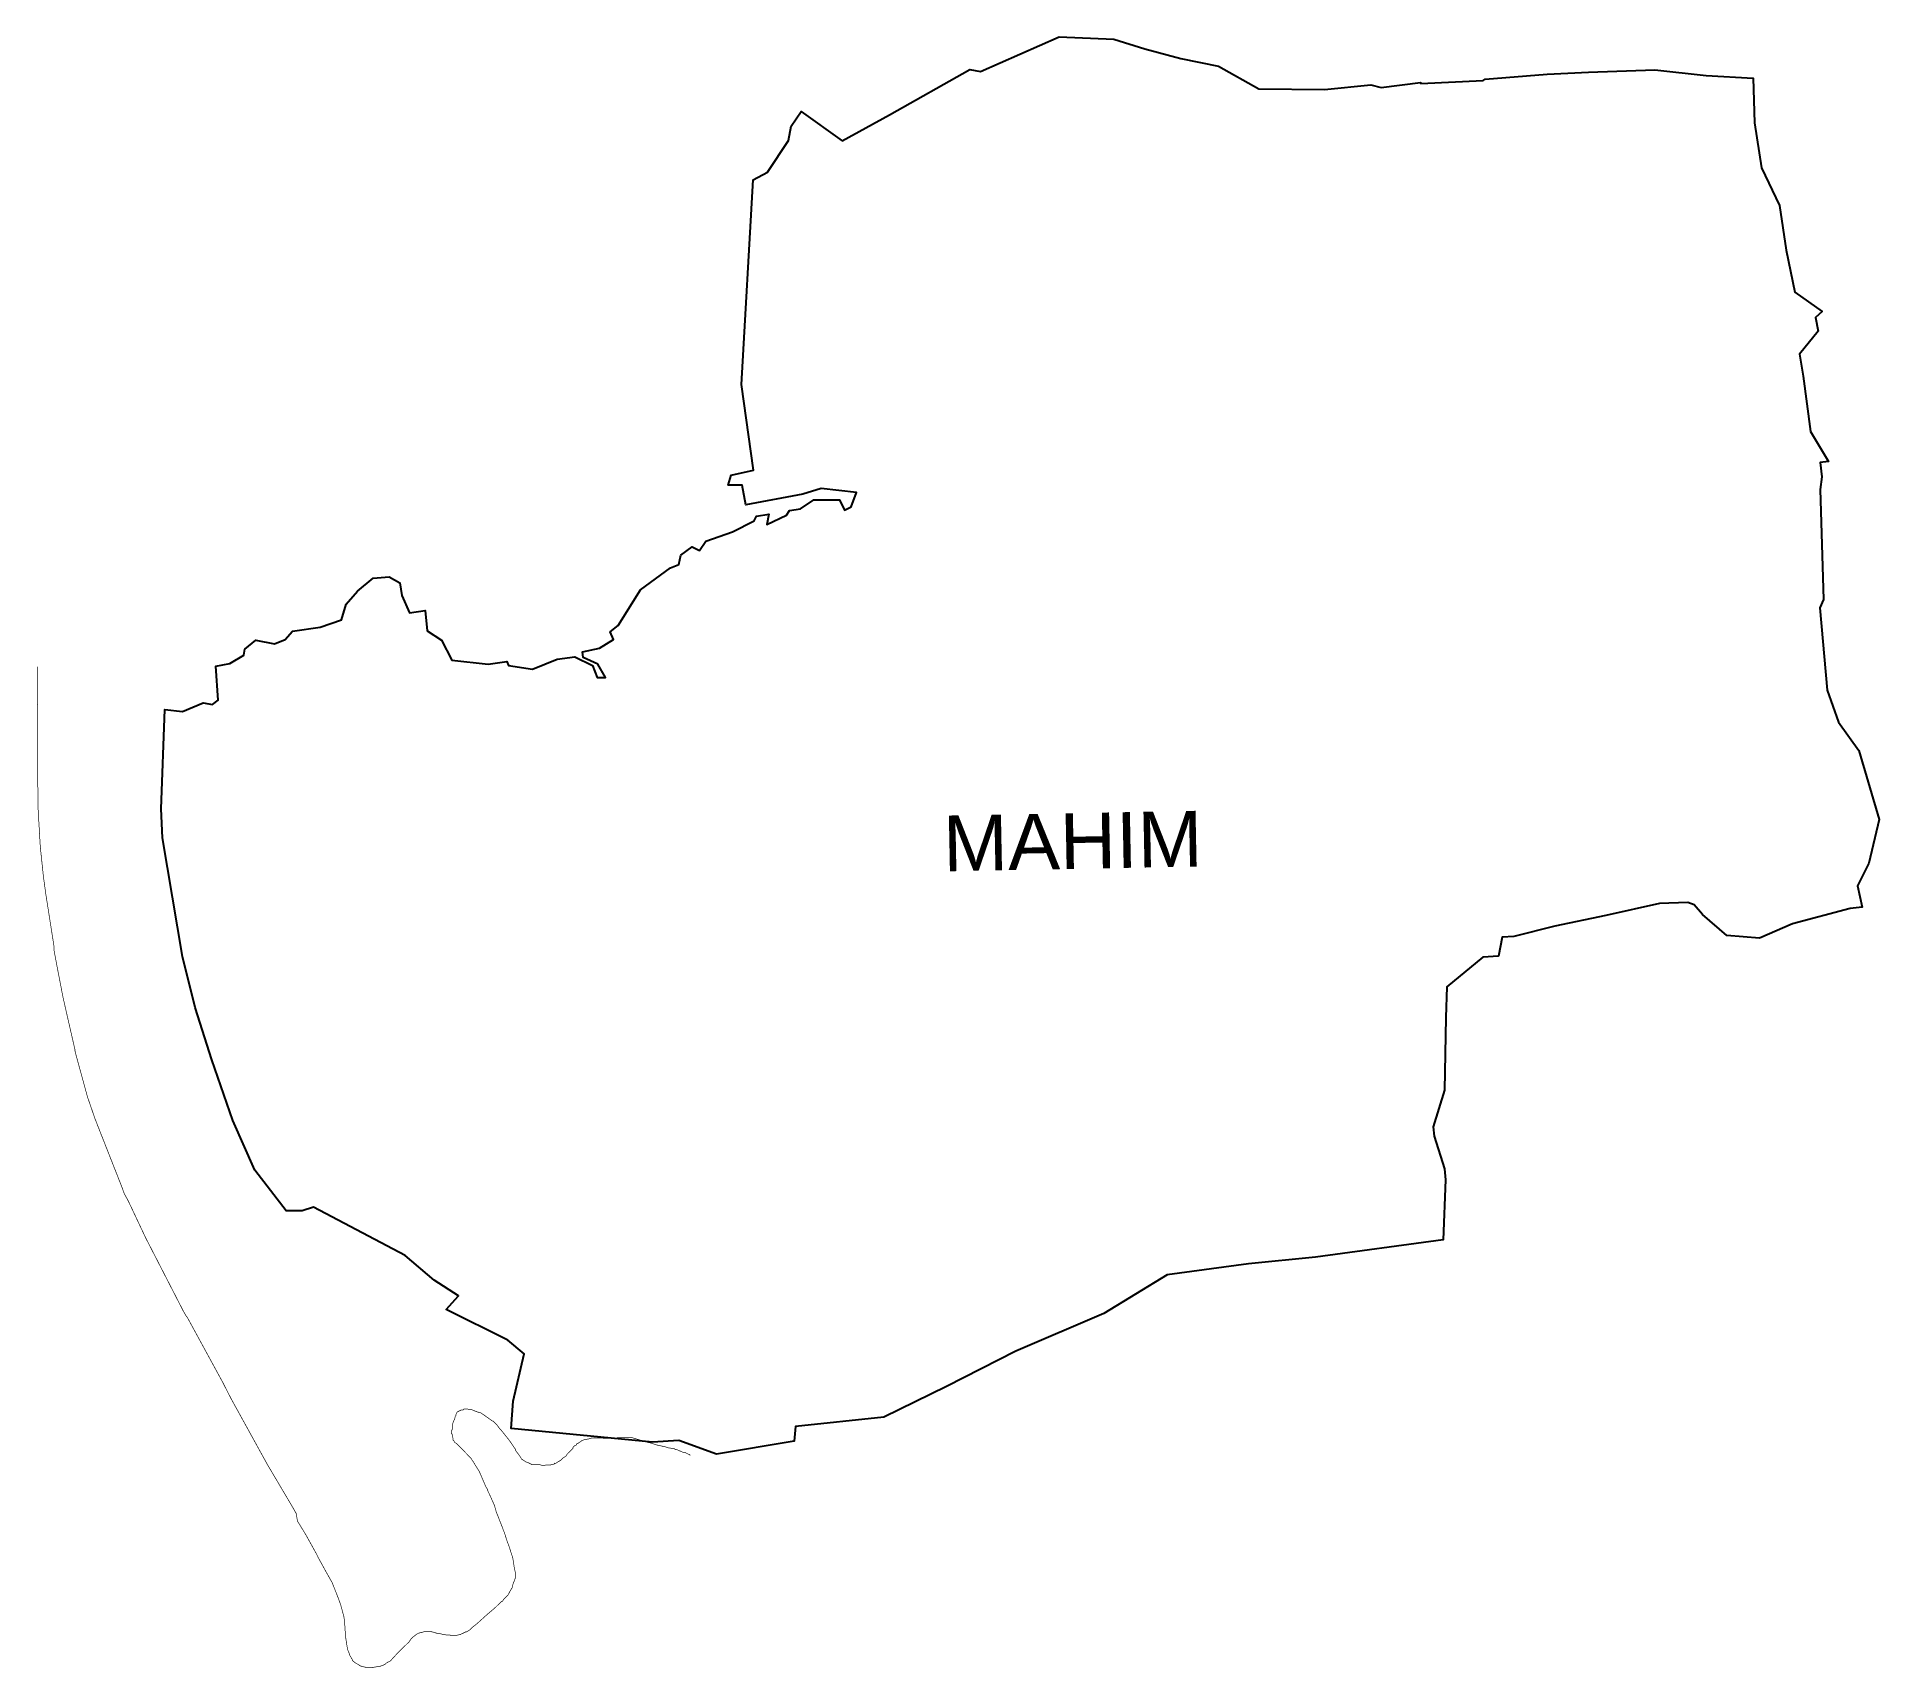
# Model space of a CAD drawing. Header units: metres. Extents: x 259561 to 267842, y 2170887 to 2178220.
import ezdxf

# ---------------------------------------------------------------- set-up
doc = ezdxf.new("R2010")
doc.units = ezdxf.units.M
for name, color, linetype in [('LOW TIDE LINE', 5, 'Continuous'), ('village', 3, 'Continuous'), ('VILLAGE NAME', 250, 'Continuous')]:
    doc.layers.add(name, color=color, linetype=linetype)
doc.styles.get("Standard").update_dxf_attribs({"font": 'simplex.shx'})

msp = doc.modelspace()

# ---------------------------------------------------------------- linework, layer by layer
at = {"layer": 'LOW TIDE LINE', "lineweight": 18, "const_width": 3}
msp.add_lwpolyline([(262497.2, 2171842.5), (262497.2, 2171845), (262493.3, 2171849), (262489.4, 2171849), (262473.6, 2171857.2), (262465.7, 2171857.3), (262457.8, 2171861.3), (262445.9, 2171865.4), (262438.1, 2171869.5), (262430.1, 2171869.6), (262426.2, 2171873.6), (262398.5, 2171877.9), (262386.7, 2171882), (262347.1, 2171890.4), (262323.4, 2171898.7), (262303.6, 2171902.9), (262295.7, 2171906.9), (262276, 2171911.1), (262264.1, 2171915.3), (262248.3, 2171919.4), (262236.5, 2171923.5), (262180.9, 2171924.2), (262153.1, 2171920.6), (262054, 2171921.8), (262042.1, 2171918), (262038.1, 2171918), (262030.1, 2171914.2), (262022.2, 2171914.3), (262010.2, 2171910.4), (262006.2, 2171906.5), (261994.2, 2171898.7), (261986.3, 2171894.9), (261986.2, 2171890.9), (261978.2, 2171887), (261970.2, 2171879.2), (261970.1, 2171875.2), (261950.1, 2171855.6), (261946.1, 2171851.7), (261938, 2171839.9), (261926, 2171832.1), (261914, 2171820.4), (261906, 2171816.5), (261894, 2171808.7), (261886, 2171808.8), (261886, 2171804.9), (261870.1, 2171801.1), (261854.2, 2171801.3), (261834.4, 2171797.6), (261822.5, 2171801.7), (261786.8, 2171802.1), (261771.1, 2171810.2), (261759.2, 2171814.3), (261747.4, 2171822.4), (261739.5, 2171826.5), (261735.7, 2171834.5), (261712.3, 2171866.5), (261712.3, 2171870.4), (261685, 2171910.4), (261649.9, 2171954.5), (261642, 2171962.5), (261630.3, 2171978.5), (261626.4, 2171982.6), (261610.8, 2171998.6), (261606.8, 2171998.7), (261591.1, 2172010.8), (261555.7, 2172035), (261539.9, 2172039.2), (261520.1, 2172047.3), (261508.3, 2172051.4), (261480.5, 2172051.8), (261476.5, 2172047.9), (261468.6, 2172048), (261452.6, 2172040.2), (261448.6, 2172036.3), (261444.5, 2172028.4), (261444.5, 2172024.5), (261440.4, 2172016.6), (261440.4, 2172012.6), (261432.2, 2171992.9), (261428.1, 2171981), (261427.9, 2171961.2), (261423.8, 2171953.3), (261423.7, 2171945.4), (261427.6, 2171937.4), (261427.5, 2171929.5), (261431.3, 2171921.5), (261431.2, 2171913.5), (261435.2, 2171909.5), (261439, 2171901.6), (261446.9, 2171897.5), (261470.4, 2171873.4), (261478.2, 2171865.4), (261482.2, 2171861.4), (261497.8, 2171845.3), (261513.5, 2171829.2), (261517.4, 2171821.3), (261521.3, 2171817.2), (261532.9, 2171797.3), (261548.5, 2171773.3), (261579.4, 2171701.5), (261587.1, 2171689.5), (261587.1, 2171685.5), (261594.8, 2171669.6), (261618, 2171617.7), (261625.6, 2171589.9), (261631.9, 2171573.9), (261654, 2171518), (261657.8, 2171506), (261661.7, 2171498), (261673.1, 2171462.1), (261684.7, 2171430.1), (261700, 2171382.2), (261707.4, 2171334.4), (261711.2, 2171318.4), (261710.8, 2171290.6), (261698.5, 2171258.9), (261698.4, 2171251), (261686.2, 2171231.2), (261678.1, 2171215.4), (261674.1, 2171211.5), (261658, 2171195.8), (261653.9, 2171187.9), (261649.9, 2171187.9), (261633.8, 2171172.2), (261617.7, 2171156.5), (261589.6, 2171133), (261537.3, 2171085.9), (261517.3, 2171070.2), (261505.2, 2171058.4), (261493.2, 2171050.6), (261489.2, 2171050.7), (261465.2, 2171039.1), (261449.2, 2171035.3), (261405.5, 2171035.8), (261381.7, 2171040.1), (261365.8, 2171044.2), (261357.9, 2171044.3), (261346, 2171048.5), (261326.2, 2171052.7), (261306.3, 2171052.9), (261294.3, 2171049.1), (261278.4, 2171045.3), (261270.4, 2171041.4), (261254.3, 2171029.7), (261242.2, 2171017.9), (261234.1, 2171006.1), (261193.9, 2170966.8), (261181.8, 2170955), (261149.6, 2170919.6), (261133.6, 2170911.9), (261125.5, 2170904), (261105.5, 2170896.3), (261081.6, 2170892.6), (261061.7, 2170888.9), (261049.8, 2170889), (261029.9, 2170893.2), (261014.1, 2170897.4), (261002.3, 2170905.5), (260994.4, 2170909.6), (260978.6, 2170921.7), (260978.6, 2170925.7), (260967, 2170945.7), (260963.1, 2170957.7), (260959.3, 2170965.7), (260955.5, 2170981.6), (260948.1, 2171029.5), (260944.8, 2171081.2), (260941.2, 2171117), (260933.6, 2171145), (260926, 2171172.9), (260914.5, 2171204.9), (260887.5, 2171272.8), (260860.2, 2171320.9), (260825.2, 2171384.9), (260817.4, 2171400.9), (260770.8, 2171485), (260731.8, 2171549.1), (260726.3, 2171582.8), (260705.7, 2171618.8), (260596.9, 2171802.6), (260434, 2172098.1), (260395.2, 2172173.9), (260236.2, 2172465.4), (260232.3, 2172469.4), (260220.6, 2172489.4), (260050.2, 2172820.7), (259980.6, 2172968.3), (259969, 2172992.3), (259953.5, 2173020.2), (259942, 2173052.1), (259822.7, 2173355), (259788.3, 2173454.6), (259735.1, 2173649.6), (259731.3, 2173665.5), (259731.4, 2173669.5), (259678.7, 2173900.2), (259652.6, 2174035.4), (259637.7, 2174114.9), (259637.9, 2174130.8), (259601.1, 2174365.3), (259590.2, 2174444.7), (259576, 2174579.8), (259566.2, 2174750.4), (259564.2, 2174913.1), (259565, 2174976.6), (259563.7, 2175194.7), (259562.1, 2175389.1)], dxfattribs=at)
at = {"layer": 'village', "color": 3}
msp.add_polyline3d([(267841.7, 2174702, 0), (267796, 2174505.2, 0), (267744.9, 2174404, 0), (267765, 2174307.8, 0), (267712, 2174302.2, 0), (267452.8, 2174233.7, 0), (267303.4, 2174168.4, 0), (267157.2, 2174181.1, 0), (267047.6, 2174274.8, 0), (267009.9, 2174318.9, 0), (266981.6, 2174328.6, 0), (266854.8, 2174324.8, 0), (266612.5, 2174270.3, 0), (266384.1, 2174222.7, 0), (266199.6, 2174176.8, 0), (266146.9, 2174172.6, 0), (266130, 2174087.8, 0), (266059.6, 2174082.8, 0), (265898.8, 2173949.7, 0), (265893.3, 2173811.5, 0), (265887.5, 2173485.2, 0), (265837.5, 2173321.1, 0), (265841.3, 2173278.3, 0), (265888.5, 2173132.1, 0), (265892.7, 2173082.2, 0), (265882.5, 2172813.4, 0), (265307.4, 2172734.2, 0), (265006.2, 2172705.1, 0), (264640.9, 2172655.6, 0), (264356.3, 2172481.4, 0), (263961.3, 2172312.5, 0), (263650, 2172153.2, 0), (263367.9, 2172016.2, 0), (262970.6, 2171974.3, 0), (262964, 2171908.2, 0), (262616.1, 2171849.8, 0), (262446.7, 2171910.1, 0), (262327.3, 2171902.8, 0), (261692.5, 2171965.2, 0), (261701.4, 2172088, 0), (261750.8, 2172301, 0), (261677.3, 2172361, 0), (261400.2, 2172498.9, 0), (261456.6, 2172561.2, 0), (261346.1, 2172631.2, 0), (261216.3, 2172742.3, 0), (260804.5, 2172958.8, 0), (260753.7, 2172942.8, 0), (260681.1, 2172942.7, 0), (260540.7, 2173125.7, 0), (260441.8, 2173348.6, 0), (260347.4, 2173622.3, 0), (260272.5, 2173857.1, 0), (260215, 2174085.6, 0), (260125.4, 2174619, 0), (260119.4, 2174750.3, 0), (260135.8, 2175197.1, 0), (260216, 2175187.7, 0), (260308.8, 2175226.8, 0), (260349.7, 2175219.3, 0), (260376.2, 2175239, 0), (260365, 2175390.7, 0), (260427.8, 2175403.9, 0), (260490.5, 2175440.2, 0), (260495.8, 2175467.4, 0), (260545.3, 2175507.8, 0), (260628.9, 2175492, 0), (260677.5, 2175511.8, 0), (260709.4, 2175548.4, 0), (260834.3, 2175567.4, 0), (260930.3, 2175599.4, 0), (260950.8, 2175669.5, 0), (261001.4, 2175728.3, 0), (261072.8, 2175787.1, 0), (261144.8, 2175792.3, 0), (261192.8, 2175766.5, 0), (261201.4, 2175708.4, 0), (261235.4, 2175630.6, 0), (261305.6, 2175641.9, 0), (261314.6, 2175550.2, 0), (261378.9, 2175507.6, 0), (261426.2, 2175417.7, 0), (261589.9, 2175400, 0), (261673.3, 2175412.6, 0), (261680.2, 2175394.1, 0), (261788.1, 2175378.4, 0), (261898.8, 2175423.1, 0), (261979.1, 2175433.3, 0), (262058.1, 2175395, 0), (262078.9, 2175340.2, 0), (262116.8, 2175340.3, 0), (262082.8, 2175400.1, 0), (262016.8, 2175430.5, 0), (262013.2, 2175456.2, 0), (262089, 2175472.1, 0), (262152.1, 2175511, 0), (262138.2, 2175545.3, 0), (262173.3, 2175574.8, 0), (262274.3, 2175734.8, 0), (262409.3, 2175833.7, 0), (262446.3, 2175847.9, 0), (262455.4, 2175890.9, 0), (262505.6, 2175928.2, 0), (262539.8, 2175910.8, 0), (262567.1, 2175953.1, 0), (262687.3, 2175994.7, 0), (262784.5, 2176045, 0), (262794.7, 2176066.3, 0), (262851.2, 2176075.2, 0), (262842, 2176028.5, 0), (262931, 2176069.9, 0), (262943.2, 2176091.8, 0), (262992.5, 2176098.7, 0), (263053.1, 2176139.2, 0), (263168.5, 2176138.7, 0), (263191.7, 2176093.2, 0), (263221.2, 2176107.4, 0), (263245.1, 2176171.5, 0), (263085.5, 2176189.5, 0), (263003.3, 2176164.5, 0), (262746.8, 2176116.7, 0), (262730.6, 2176204.8, 0), (262667.8, 2176205.6, 0), (262681.6, 2176249.4, 0), (262781.4, 2176272.7, 0), (262728.5, 2176656.8, 0), (262780.9, 2177576.9, 0), (262845.2, 2177611.9, 0), (262939.2, 2177753.9, 0), (262951.7, 2177818.4, 0), (262995.6, 2177885.2, 0), (263180.4, 2177752.6, 0), (263392.9, 2177869.7, 0), (263754.9, 2178073.5, 0), (263802.3, 2178065.1, 0), (264156, 2178220.2, 0), (264401.1, 2178210.1, 0), (264541.6, 2178166.6, 0), (264703.5, 2178122.6, 0), (264871.9, 2178088.4, 0), (265053.8, 2177986.3, 0), (265349.1, 2177983.1, 0), (265557, 2178004.5, 0), (265603.1, 2177992.6, 0), (265780.5, 2178014.6, 0), (265782.1, 2178010.4, 0), (266061.4, 2178024.3, 0), (266071, 2178030.5, 0), (266348.8, 2178051.8, 0), (266534.8, 2178061.3, 0), (266833, 2178071.5, 0), (267063.5, 2178046.1, 0), (267275.8, 2178033.9, 0), (267281.8, 2177834, 0), (267312.3, 2177632, 0), (267393.6, 2177461.9, 0), (267423.4, 2177261.4, 0), (267463, 2177072.9, 0), (267586.1, 2176985.4, 0), (267555.6, 2176958.3, 0), (267567.8, 2176897.1, 0), (267484, 2176793.3, 0), (267500.8, 2176695, 0), (267532.7, 2176445.9, 0), (267613.8, 2176311.6, 0), (267577, 2176306.2, 0), (267584.4, 2176242.8, 0), (267577.1, 2176185.3, 0), (267591, 2175691.7, 0), (267575.6, 2175653.8, 0), (267608.2, 2175282.9, 0), (267659.5, 2175140, 0), (267751.1, 2175012.2, 0)], close=True, dxfattribs=at)

# ---------------------------------------------------------------- texts
at = {"layer": 'VILLAGE NAME', "insert": (263631.4, 2174719.3), "char_height": 250.513, "attachment_point": 1, "rotation": 1.10283}
msp.add_mtext_dynamic_manual_height_columns('{\\fArial|b0|i0|c0|p34;MAHIM}', width=1674.558, gutter_width=1252.6, heights=[0], dxfattribs=at)

doc.saveas('drawing.dxf')
